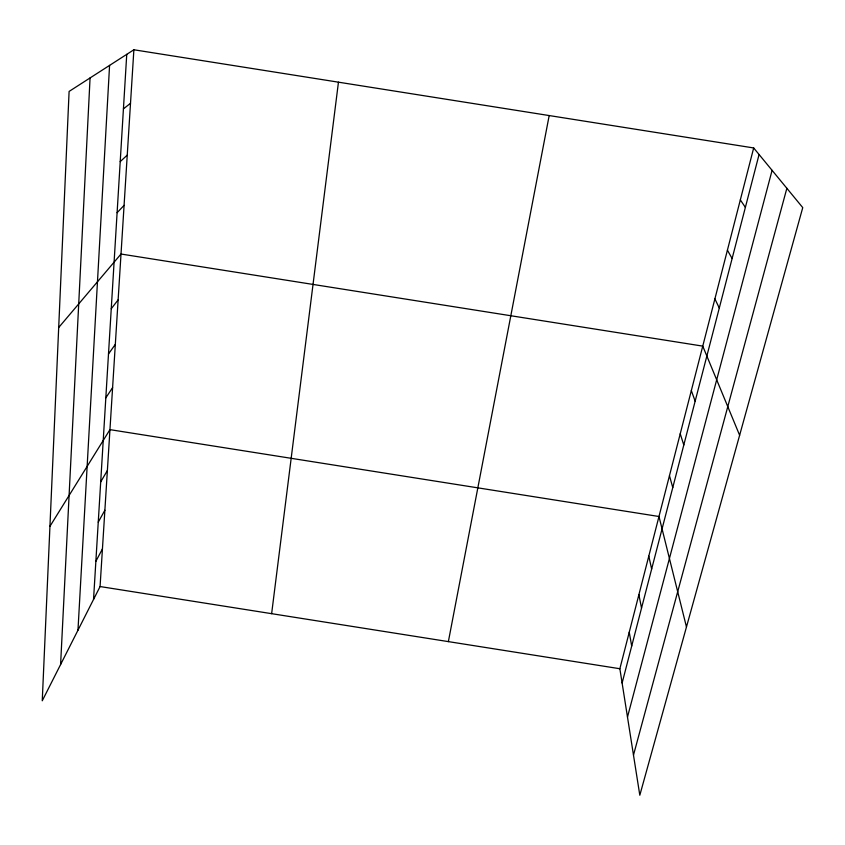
<?xml version="1.0" encoding="UTF-8"?>
<svg xmlns="http://www.w3.org/2000/svg" width="845" height="845" viewBox="0 0 845 845"><rect width="100%" height="100%" fill="white"/><g stroke="black" fill="none" stroke-linecap="round" stroke-linejoin="round"><path stroke-width="1.27" d="M60.597 664.54L90.066 77.941M77.972 630.201L109.575 65.392M93.541 599.443L126.75 54.344M133.88 49.77L69.1 91.429L42.25 700.79L100.069 586.546L133.88 49.77L753.677 147.949L802.75 207.616L639.813 795.229L619.86 668.733L753.677 147.949M271.636 613.671L338.454 82.176M448.368 641.619L549.187 115.554M622.121 683.013L759.074 154.508M627.486 717.067L772.087 170.341M633.486 755.103L786.864 188.308M95.865 561.333L102.435 548.912M98.242 522.168L104.875 510.243M100.703 481.903L107.378 470.507M49.939 526.329L109.945 429.64L658.984 516.506L686.467 626.99M105.826 397.847L112.596 387.623M108.498 353.96L115.321 344.38M111.244 308.763L118.12 299.869M58.696 327.522L121.004 254.028L702.755 346.123L739.628 435.281M117.106 212.708L124.078 205.356M120.212 161.627L127.236 155.131M123.433 108.868L130.5 103.301M100.069 586.546L619.86 668.733M740.336 199.885L745.374 207.374M727.418 250.173L732.119 258.528M714.891 298.898L719.285 308.045M691.337 390.591L695.15 401.174M680.236 433.781L683.795 444.998M669.462 475.724L672.768 487.554M648.791 556.147L651.653 569.044M638.883 594.7L641.535 608.094M629.25 632.218L631.69 646.066"/></g></svg>
